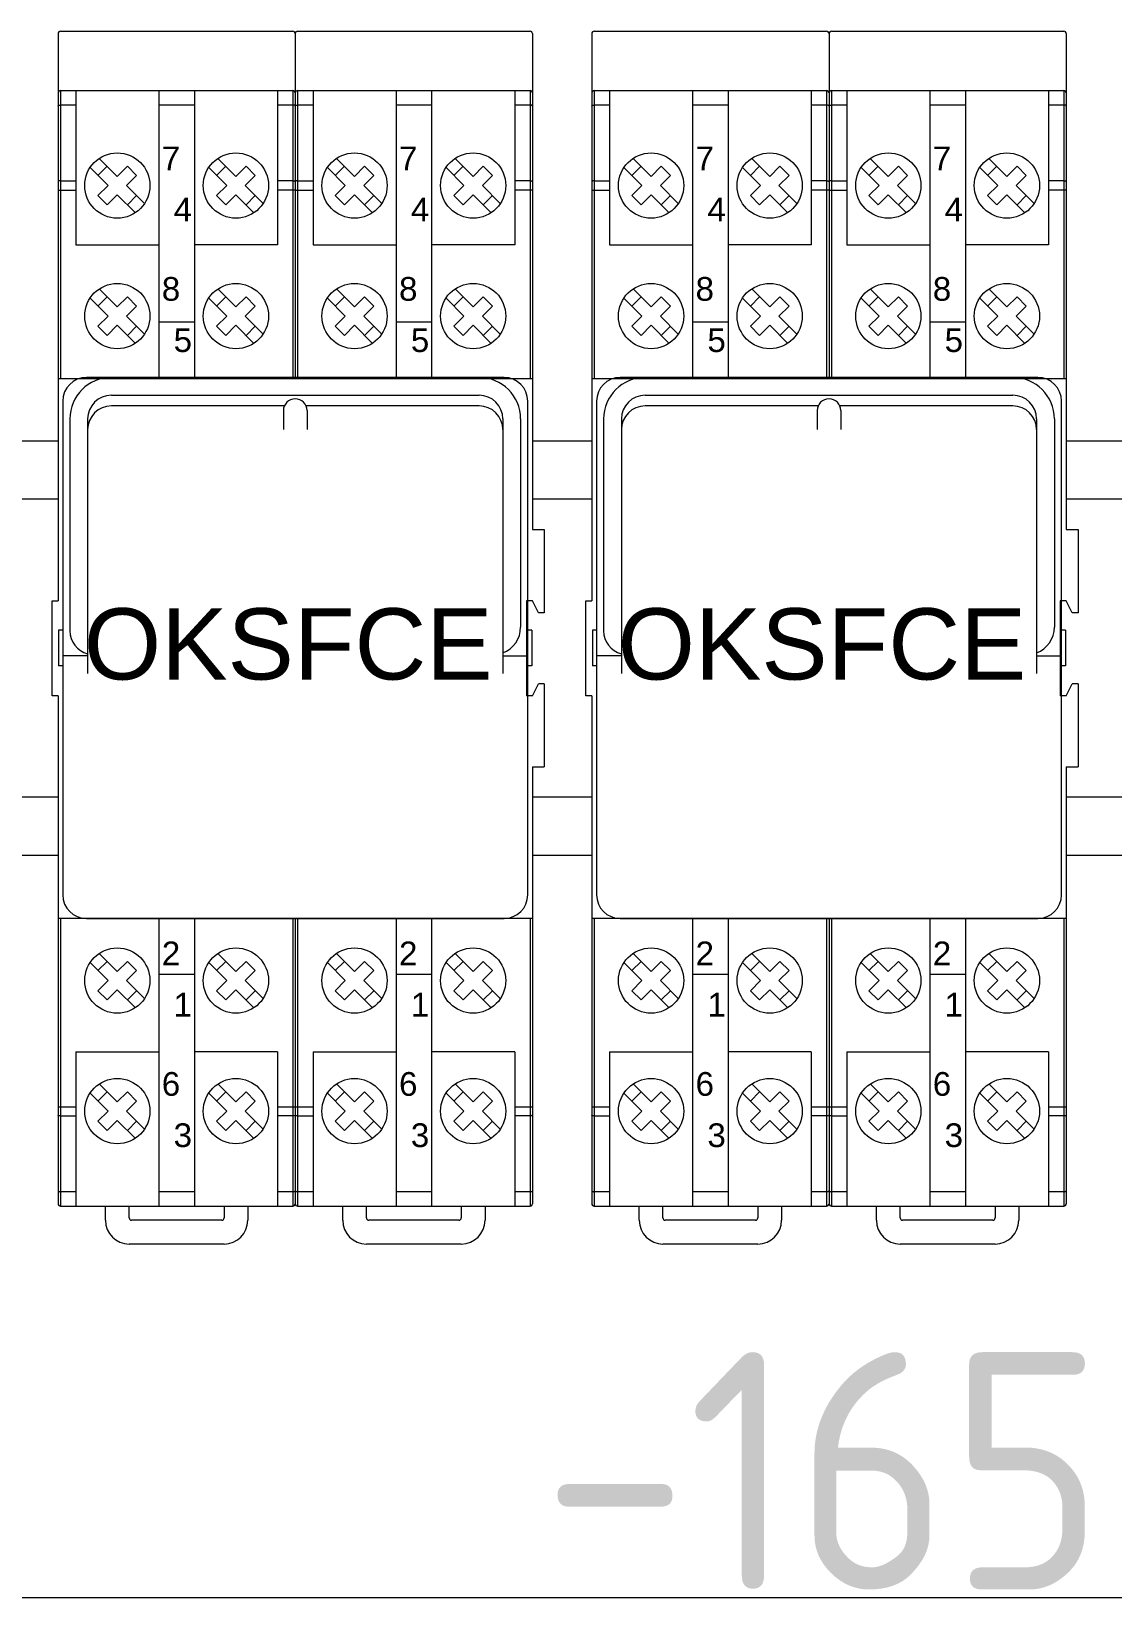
# Model space of a CAD drawing. Header units: millimetres. Extents: x 1359 to 3577, y 1336 to 3557.
# Drawn here: x 2610.3 to 2701.5, y 1679.6 to 1811.6 of the extents above; entities that cross this region are included whole.
import ezdxf
from ezdxf.enums import TextEntityAlignment as Align

# ---------------------------------------------------------------- set-up
doc = ezdxf.new("R2010")
doc.units = ezdxf.units.MM
doc.set_wipeout_variables(frame=1)
doc.layers.add('000-PI-Oprema', color=30, linetype='Continuous', lineweight=5)
doc.layers.add('002-PI-Kabelska kanalica', color=150, linetype='Continuous')
doc.styles.add('PI0', font='isocpeur.ttf', dxfattribs={"width": 0.9})
doc.styles.get("Standard").update_dxf_attribs({"font": 'arial.ttf'})

msp = doc.modelspace()

# ---------------------------------------------------------------- linework, layer by layer
at = {"layer": '000-PI-Oprema', "color": 0, "linetype": 'ByBlock', "lineweight": 0}
for p, q in [((2612.74, 1811.56), (2632.34, 1811.56)), ((2632.74, 1811.56), (2652.34, 1811.56)), ((2657.74, 1811.56), (2677.34, 1811.56)), ((2677.74, 1811.56), (2697.34, 1811.56)), ((2612.74, 1806.56), (2632.34, 1806.56)), ((2614.04, 1806.56), (2614.04, 1793.56)), ((2631.04, 1806.56), (2631.04, 1793.56)), ((2632.74, 1806.56), (2652.34, 1806.56)), ((2634.04, 1806.56), (2634.04, 1793.56)), ((2651.04, 1806.56), (2651.04, 1793.56)), ((2657.74, 1806.56), (2677.34, 1806.56)), ((2659.04, 1806.56), (2659.04, 1793.56)), ((2676.04, 1806.56), (2676.04, 1793.56)), ((2677.74, 1806.56), (2697.34, 1806.56)), ((2679.04, 1806.56), (2679.04, 1793.56)), ((2696.04, 1806.56), (2696.04, 1793.56)), ((2614.04, 1805.34), (2612.74, 1805.34)), ((2624.04, 1805.34), (2621.04, 1805.34)), ((2632.34, 1805.34), (2631.04, 1805.34)), ((2634.04, 1805.34), (2632.74, 1805.34)), ((2644.04, 1805.34), (2641.04, 1805.34)), ((2652.34, 1805.34), (2651.04, 1805.34)), ((2659.04, 1805.34), (2657.74, 1805.34)), ((2669.04, 1805.34), (2666.04, 1805.34)), ((2677.34, 1805.34), (2676.04, 1805.34)), ((2679.04, 1805.34), (2677.74, 1805.34)), ((2689.04, 1805.34), (2686.04, 1805.34)), ((2697.34, 1805.34), (2696.04, 1805.34)), ((2616.02, 1800.85), (2617.54, 1799.33)), ((2626.02, 1800.85), (2627.54, 1799.33)), ((2636.02, 1800.85), (2637.54, 1799.33)), ((2646.02, 1800.85), (2647.54, 1799.33)), ((2661.02, 1800.85), (2662.54, 1799.33)), ((2671.02, 1800.85), (2672.54, 1799.33)), ((2681.02, 1800.85), (2682.54, 1799.33)), ((2691.02, 1800.85), (2692.54, 1799.33)), ((2615.25, 1800.07), (2616.76, 1798.56)), ((2615.91, 1799.4), (2616.69, 1800.18)), ((2617.54, 1799.33), (2618.39, 1800.18)), ((2618.32, 1798.56), (2619.17, 1799.4)), ((2618.39, 1800.18), (2619.17, 1799.4)), ((2625.25, 1800.07), (2626.76, 1798.56)), ((2625.91, 1799.4), (2626.69, 1800.18)), ((2627.54, 1799.33), (2628.39, 1800.18)), ((2628.32, 1798.56), (2629.17, 1799.4)), ((2628.39, 1800.18), (2629.17, 1799.4)), ((2635.25, 1800.07), (2636.76, 1798.56)), ((2635.91, 1799.4), (2636.69, 1800.18)), ((2637.54, 1799.33), (2638.39, 1800.18)), ((2638.32, 1798.56), (2639.17, 1799.4)), ((2638.39, 1800.18), (2639.17, 1799.4)), ((2645.25, 1800.07), (2646.76, 1798.56)), ((2645.91, 1799.4), (2646.69, 1800.18)), ((2647.54, 1799.33), (2648.39, 1800.18)), ((2648.32, 1798.56), (2649.17, 1799.4)), ((2648.39, 1800.18), (2649.17, 1799.4)), ((2660.25, 1800.07), (2661.76, 1798.56)), ((2660.91, 1799.4), (2661.69, 1800.18)), ((2662.54, 1799.33), (2663.39, 1800.18)), ((2663.32, 1798.56), (2664.17, 1799.4)), ((2663.39, 1800.18), (2664.17, 1799.4)), ((2670.25, 1800.07), (2671.76, 1798.56)), ((2670.91, 1799.4), (2671.69, 1800.18)), ((2672.54, 1799.33), (2673.39, 1800.18)), ((2673.32, 1798.56), (2674.17, 1799.4)), ((2673.39, 1800.18), (2674.17, 1799.4)), ((2680.25, 1800.07), (2681.76, 1798.56)), ((2680.91, 1799.4), (2681.69, 1800.18)), ((2682.54, 1799.33), (2683.39, 1800.18)), ((2683.32, 1798.56), (2684.17, 1799.4)), ((2683.39, 1800.18), (2684.17, 1799.4)), ((2690.25, 1800.07), (2691.76, 1798.56)), ((2690.91, 1799.4), (2691.69, 1800.18)), ((2692.54, 1799.33), (2693.39, 1800.18)), ((2693.32, 1798.56), (2694.17, 1799.4)), ((2693.39, 1800.18), (2694.17, 1799.4)), ((2612.54, 1798.18), (2614.04, 1798.18)), ((2612.74, 1798.96), (2614.04, 1798.96)), ((2615.91, 1797.71), (2616.76, 1798.56)), ((2618.32, 1798.56), (2619.83, 1797.04)), ((2625.91, 1797.71), (2626.76, 1798.56)), ((2628.32, 1798.56), (2629.83, 1797.04)), ((2632.34, 1798.96), (2631.04, 1798.96)), ((2632.54, 1798.18), (2631.04, 1798.18)), ((2632.54, 1798.18), (2634.04, 1798.18)), ((2632.74, 1798.96), (2634.04, 1798.96)), ((2635.91, 1797.71), (2636.76, 1798.56)), ((2638.32, 1798.56), (2639.83, 1797.04)), ((2645.91, 1797.71), (2646.76, 1798.56)), ((2648.32, 1798.56), (2649.83, 1797.04)), ((2652.34, 1798.96), (2651.04, 1798.96)), ((2652.54, 1798.18), (2651.04, 1798.18)), ((2657.54, 1798.18), (2659.04, 1798.18)), ((2657.74, 1798.96), (2659.04, 1798.96)), ((2660.91, 1797.71), (2661.76, 1798.56)), ((2663.32, 1798.56), (2664.83, 1797.04)), ((2670.91, 1797.71), (2671.76, 1798.56)), ((2673.32, 1798.56), (2674.83, 1797.04)), ((2677.34, 1798.96), (2676.04, 1798.96)), ((2677.54, 1798.18), (2676.04, 1798.18)), ((2677.54, 1798.18), (2679.04, 1798.18)), ((2677.74, 1798.96), (2679.04, 1798.96)), ((2680.91, 1797.71), (2681.76, 1798.56)), ((2683.32, 1798.56), (2684.83, 1797.04)), ((2690.91, 1797.71), (2691.76, 1798.56)), ((2693.32, 1798.56), (2694.83, 1797.04)), ((2697.34, 1798.96), (2696.04, 1798.96)), ((2697.54, 1798.18), (2696.04, 1798.18)), ((2615.91, 1797.71), (2616.69, 1796.93)), ((2616.69, 1796.93), (2617.54, 1797.78)), ((2617.54, 1797.78), (2619.06, 1796.26)), ((2618.39, 1796.93), (2619.17, 1797.71)), ((2625.91, 1797.71), (2626.69, 1796.93)), ((2626.69, 1796.93), (2627.54, 1797.78)), ((2627.54, 1797.78), (2629.06, 1796.26)), ((2628.39, 1796.93), (2629.17, 1797.71)), ((2635.91, 1797.71), (2636.69, 1796.93)), ((2636.69, 1796.93), (2637.54, 1797.78)), ((2637.54, 1797.78), (2639.06, 1796.26)), ((2638.39, 1796.93), (2639.17, 1797.71)), ((2645.91, 1797.71), (2646.69, 1796.93)), ((2646.69, 1796.93), (2647.54, 1797.78)), ((2647.54, 1797.78), (2649.06, 1796.26)), ((2648.39, 1796.93), (2649.17, 1797.71)), ((2660.91, 1797.71), (2661.69, 1796.93)), ((2661.69, 1796.93), (2662.54, 1797.78)), ((2662.54, 1797.78), (2664.06, 1796.26)), ((2663.39, 1796.93), (2664.17, 1797.71)), ((2670.91, 1797.71), (2671.69, 1796.93)), ((2671.69, 1796.93), (2672.54, 1797.78)), ((2672.54, 1797.78), (2674.06, 1796.26)), ((2673.39, 1796.93), (2674.17, 1797.71)), ((2680.91, 1797.71), (2681.69, 1796.93)), ((2681.69, 1796.93), (2682.54, 1797.78)), ((2682.54, 1797.78), (2684.06, 1796.26)), ((2683.39, 1796.93), (2684.17, 1797.71)), ((2690.91, 1797.71), (2691.69, 1796.93)), ((2691.69, 1796.93), (2692.54, 1797.78)), ((2692.54, 1797.78), (2694.06, 1796.26)), ((2693.39, 1796.93), (2694.17, 1797.71)), ((2614.04, 1793.56), (2621.04, 1793.56)), ((2631.04, 1793.56), (2624.04, 1793.56)), ((2634.04, 1793.56), (2641.04, 1793.56)), ((2651.04, 1793.56), (2644.04, 1793.56)), ((2659.04, 1793.56), (2666.04, 1793.56)), ((2676.04, 1793.56), (2669.04, 1793.56)), ((2679.04, 1793.56), (2686.04, 1793.56)), ((2696.04, 1793.56), (2689.04, 1793.56)), ((2615.25, 1789.07), (2616.76, 1787.56)), ((2615.91, 1788.4), (2616.69, 1789.18)), ((2616.02, 1789.85), (2617.54, 1788.33)), ((2617.54, 1788.33), (2618.39, 1789.18)), ((2618.39, 1789.18), (2619.17, 1788.4)), ((2625.25, 1789.07), (2626.76, 1787.56)), ((2625.91, 1788.4), (2626.69, 1789.18)), ((2626.02, 1789.85), (2627.54, 1788.33)), ((2627.54, 1788.33), (2628.39, 1789.18)), ((2628.39, 1789.18), (2629.17, 1788.4)), ((2635.25, 1789.07), (2636.76, 1787.56)), ((2635.91, 1788.4), (2636.69, 1789.18)), ((2636.02, 1789.85), (2637.54, 1788.33)), ((2637.54, 1788.33), (2638.39, 1789.18)), ((2638.39, 1789.18), (2639.17, 1788.4)), ((2645.25, 1789.07), (2646.76, 1787.56)), ((2645.91, 1788.4), (2646.69, 1789.18)), ((2646.02, 1789.85), (2647.54, 1788.33)), ((2647.54, 1788.33), (2648.39, 1789.18)), ((2648.39, 1789.18), (2649.17, 1788.4)), ((2660.25, 1789.07), (2661.76, 1787.56)), ((2660.91, 1788.4), (2661.69, 1789.18)), ((2661.02, 1789.85), (2662.54, 1788.33)), ((2662.54, 1788.33), (2663.39, 1789.18)), ((2663.39, 1789.18), (2664.17, 1788.4)), ((2670.25, 1789.07), (2671.76, 1787.56)), ((2670.91, 1788.4), (2671.69, 1789.18)), ((2671.02, 1789.85), (2672.54, 1788.33)), ((2672.54, 1788.33), (2673.39, 1789.18)), ((2673.39, 1789.18), (2674.17, 1788.4)), ((2680.25, 1789.07), (2681.76, 1787.56)), ((2680.91, 1788.4), (2681.69, 1789.18)), ((2681.02, 1789.85), (2682.54, 1788.33)), ((2682.54, 1788.33), (2683.39, 1789.18)), ((2683.39, 1789.18), (2684.17, 1788.4)), ((2690.25, 1789.07), (2691.76, 1787.56)), ((2690.91, 1788.4), (2691.69, 1789.18)), ((2691.02, 1789.85), (2692.54, 1788.33)), ((2692.54, 1788.33), (2693.39, 1789.18)), ((2693.39, 1789.18), (2694.17, 1788.4)), ((2615.91, 1786.71), (2616.76, 1787.56)), ((2618.32, 1787.56), (2619.17, 1788.4)), ((2618.32, 1787.56), (2619.83, 1786.04)), ((2625.91, 1786.71), (2626.76, 1787.56)), ((2628.32, 1787.56), (2629.17, 1788.4)), ((2628.32, 1787.56), (2629.83, 1786.04)), ((2635.91, 1786.71), (2636.76, 1787.56)), ((2638.32, 1787.56), (2639.17, 1788.4)), ((2638.32, 1787.56), (2639.83, 1786.04)), ((2645.91, 1786.71), (2646.76, 1787.56)), ((2648.32, 1787.56), (2649.17, 1788.4)), ((2648.32, 1787.56), (2649.83, 1786.04)), ((2660.91, 1786.71), (2661.76, 1787.56)), ((2663.32, 1787.56), (2664.17, 1788.4)), ((2663.32, 1787.56), (2664.83, 1786.04)), ((2670.91, 1786.71), (2671.76, 1787.56)), ((2673.32, 1787.56), (2674.17, 1788.4)), ((2673.32, 1787.56), (2674.83, 1786.04)), ((2680.91, 1786.71), (2681.76, 1787.56)), ((2683.32, 1787.56), (2684.17, 1788.4)), ((2683.32, 1787.56), (2684.83, 1786.04)), ((2690.91, 1786.71), (2691.76, 1787.56)), ((2693.32, 1787.56), (2694.17, 1788.4)), ((2693.32, 1787.56), (2694.83, 1786.04)), ((2615.91, 1786.71), (2616.69, 1785.93)), ((2616.69, 1785.93), (2617.54, 1786.78)), ((2617.54, 1786.78), (2619.06, 1785.26)), ((2618.39, 1785.93), (2619.17, 1786.71)), ((2624.04, 1787.04), (2621.04, 1787.04)), ((2625.91, 1786.71), (2626.69, 1785.93)), ((2626.69, 1785.93), (2627.54, 1786.78)), ((2627.54, 1786.78), (2629.06, 1785.26)), ((2628.39, 1785.93), (2629.17, 1786.71)), ((2635.91, 1786.71), (2636.69, 1785.93)), ((2636.69, 1785.93), (2637.54, 1786.78)), ((2637.54, 1786.78), (2639.06, 1785.26)), ((2638.39, 1785.93), (2639.17, 1786.71)), ((2644.04, 1787.04), (2641.04, 1787.04)), ((2645.91, 1786.71), (2646.69, 1785.93)), ((2646.69, 1785.93), (2647.54, 1786.78)), ((2647.54, 1786.78), (2649.06, 1785.26)), ((2648.39, 1785.93), (2649.17, 1786.71)), ((2660.91, 1786.71), (2661.69, 1785.93)), ((2661.69, 1785.93), (2662.54, 1786.78)), ((2662.54, 1786.78), (2664.06, 1785.26)), ((2663.39, 1785.93), (2664.17, 1786.71)), ((2669.04, 1787.04), (2666.04, 1787.04)), ((2670.91, 1786.71), (2671.69, 1785.93)), ((2671.69, 1785.93), (2672.54, 1786.78)), ((2672.54, 1786.78), (2674.06, 1785.26)), ((2673.39, 1785.93), (2674.17, 1786.71)), ((2680.91, 1786.71), (2681.69, 1785.93)), ((2681.69, 1785.93), (2682.54, 1786.78)), ((2682.54, 1786.78), (2684.06, 1785.26)), ((2683.39, 1785.93), (2684.17, 1786.71)), ((2689.04, 1787.04), (2686.04, 1787.04)), ((2690.91, 1786.71), (2691.69, 1785.93)), ((2691.69, 1785.93), (2692.54, 1786.78)), ((2692.54, 1786.78), (2694.06, 1785.26)), ((2693.39, 1785.93), (2694.17, 1786.71)), ((2653.54, 1769.56), (2653.54, 1762.56)), ((2698.54, 1769.56), (2698.54, 1762.56)), ((2653.54, 1756.56), (2653.54, 1749.56)), ((2698.54, 1756.56), (2698.54, 1749.56)), ((2615.91, 1732.4), (2616.69, 1733.18)), ((2616.02, 1733.85), (2617.54, 1732.33)), ((2617.54, 1732.33), (2618.39, 1733.18)), ((2618.39, 1733.18), (2619.17, 1732.4)), ((2625.91, 1732.4), (2626.69, 1733.18)), ((2626.02, 1733.85), (2627.54, 1732.33)), ((2627.54, 1732.33), (2628.39, 1733.18)), ((2628.39, 1733.18), (2629.17, 1732.4)), ((2635.91, 1732.4), (2636.69, 1733.18)), ((2636.02, 1733.85), (2637.54, 1732.33)), ((2637.54, 1732.33), (2638.39, 1733.18)), ((2638.39, 1733.18), (2639.17, 1732.4)), ((2645.91, 1732.4), (2646.69, 1733.18)), ((2646.02, 1733.85), (2647.54, 1732.33)), ((2647.54, 1732.33), (2648.39, 1733.18)), ((2648.39, 1733.18), (2649.17, 1732.4)), ((2660.91, 1732.4), (2661.69, 1733.18)), ((2661.02, 1733.85), (2662.54, 1732.33)), ((2662.54, 1732.33), (2663.39, 1733.18)), ((2663.39, 1733.18), (2664.17, 1732.4)), ((2670.91, 1732.4), (2671.69, 1733.18)), ((2671.02, 1733.85), (2672.54, 1732.33)), ((2672.54, 1732.33), (2673.39, 1733.18)), ((2673.39, 1733.18), (2674.17, 1732.4)), ((2680.91, 1732.4), (2681.69, 1733.18)), ((2681.02, 1733.85), (2682.54, 1732.33)), ((2682.54, 1732.33), (2683.39, 1733.18)), ((2683.39, 1733.18), (2684.17, 1732.4)), ((2690.91, 1732.4), (2691.69, 1733.18)), ((2691.02, 1733.85), (2692.54, 1732.33)), ((2692.54, 1732.33), (2693.39, 1733.18)), ((2693.39, 1733.18), (2694.17, 1732.4)), ((2615.25, 1733.07), (2616.76, 1731.56)), ((2618.32, 1731.56), (2619.17, 1732.4)), ((2624.04, 1732.07), (2621.04, 1732.07)), ((2625.25, 1733.07), (2626.76, 1731.56)), ((2628.32, 1731.56), (2629.17, 1732.4)), ((2635.25, 1733.07), (2636.76, 1731.56)), ((2638.32, 1731.56), (2639.17, 1732.4)), ((2644.04, 1732.07), (2641.04, 1732.07)), ((2645.25, 1733.07), (2646.76, 1731.56)), ((2648.32, 1731.56), (2649.17, 1732.4)), ((2660.25, 1733.07), (2661.76, 1731.56)), ((2663.32, 1731.56), (2664.17, 1732.4)), ((2669.04, 1732.07), (2666.04, 1732.07)), ((2670.25, 1733.07), (2671.76, 1731.56)), ((2673.32, 1731.56), (2674.17, 1732.4)), ((2680.25, 1733.07), (2681.76, 1731.56)), ((2683.32, 1731.56), (2684.17, 1732.4)), ((2689.04, 1732.07), (2686.04, 1732.07)), ((2690.25, 1733.07), (2691.76, 1731.56)), ((2693.32, 1731.56), (2694.17, 1732.4)), ((2615.91, 1730.71), (2616.76, 1731.56)), ((2615.91, 1730.71), (2616.69, 1729.93)), ((2616.69, 1729.93), (2617.54, 1730.78)), ((2617.54, 1730.78), (2619.06, 1729.26)), ((2618.32, 1731.56), (2619.83, 1730.04)), ((2618.39, 1729.93), (2619.17, 1730.71)), ((2625.91, 1730.71), (2626.76, 1731.56)), ((2625.91, 1730.71), (2626.69, 1729.93)), ((2626.69, 1729.93), (2627.54, 1730.78)), ((2627.54, 1730.78), (2629.06, 1729.26)), ((2628.32, 1731.56), (2629.83, 1730.04)), ((2628.39, 1729.93), (2629.17, 1730.71)), ((2635.91, 1730.71), (2636.76, 1731.56)), ((2635.91, 1730.71), (2636.69, 1729.93)), ((2636.69, 1729.93), (2637.54, 1730.78)), ((2637.54, 1730.78), (2639.06, 1729.26)), ((2638.32, 1731.56), (2639.83, 1730.04)), ((2638.39, 1729.93), (2639.17, 1730.71)), ((2645.91, 1730.71), (2646.76, 1731.56)), ((2645.91, 1730.71), (2646.69, 1729.93)), ((2646.69, 1729.93), (2647.54, 1730.78)), ((2647.54, 1730.78), (2649.06, 1729.26)), ((2648.32, 1731.56), (2649.83, 1730.04)), ((2648.39, 1729.93), (2649.17, 1730.71)), ((2660.91, 1730.71), (2661.76, 1731.56)), ((2660.91, 1730.71), (2661.69, 1729.93)), ((2661.69, 1729.93), (2662.54, 1730.78)), ((2662.54, 1730.78), (2664.06, 1729.26)), ((2663.32, 1731.56), (2664.83, 1730.04)), ((2663.39, 1729.93), (2664.17, 1730.71)), ((2670.91, 1730.71), (2671.76, 1731.56)), ((2670.91, 1730.71), (2671.69, 1729.93)), ((2671.69, 1729.93), (2672.54, 1730.78)), ((2672.54, 1730.78), (2674.06, 1729.26)), ((2673.32, 1731.56), (2674.83, 1730.04)), ((2673.39, 1729.93), (2674.17, 1730.71)), ((2680.91, 1730.71), (2681.76, 1731.56)), ((2680.91, 1730.71), (2681.69, 1729.93)), ((2681.69, 1729.93), (2682.54, 1730.78)), ((2682.54, 1730.78), (2684.06, 1729.26)), ((2683.32, 1731.56), (2684.83, 1730.04)), ((2683.39, 1729.93), (2684.17, 1730.71)), ((2690.91, 1730.71), (2691.76, 1731.56)), ((2690.91, 1730.71), (2691.69, 1729.93)), ((2691.69, 1729.93), (2692.54, 1730.78)), ((2692.54, 1730.78), (2694.06, 1729.26)), ((2693.32, 1731.56), (2694.83, 1730.04)), ((2693.39, 1729.93), (2694.17, 1730.71)), ((2614.04, 1725.56), (2614.04, 1712.56)), ((2614.04, 1725.56), (2621.04, 1725.56)), ((2631.04, 1725.56), (2624.04, 1725.56)), ((2631.04, 1725.56), (2631.04, 1712.56)), ((2634.04, 1725.56), (2634.04, 1712.56)), ((2634.04, 1725.56), (2641.04, 1725.56)), ((2651.04, 1725.56), (2644.04, 1725.56)), ((2651.04, 1725.56), (2651.04, 1712.56)), ((2659.04, 1725.56), (2659.04, 1712.56)), ((2659.04, 1725.56), (2666.04, 1725.56)), ((2676.04, 1725.56), (2669.04, 1725.56)), ((2676.04, 1725.56), (2676.04, 1712.56)), ((2679.04, 1725.56), (2679.04, 1712.56)), ((2679.04, 1725.56), (2686.04, 1725.56)), ((2696.04, 1725.56), (2689.04, 1725.56)), ((2696.04, 1725.56), (2696.04, 1712.56)), ((2616.02, 1722.85), (2617.54, 1721.33)), ((2626.02, 1722.85), (2627.54, 1721.33)), ((2636.02, 1722.85), (2637.54, 1721.33)), ((2646.02, 1722.85), (2647.54, 1721.33)), ((2661.02, 1722.85), (2662.54, 1721.33)), ((2671.02, 1722.85), (2672.54, 1721.33)), ((2681.02, 1722.85), (2682.54, 1721.33)), ((2691.02, 1722.85), (2692.54, 1721.33)), ((2615.25, 1722.07), (2616.76, 1720.56)), ((2615.91, 1721.4), (2616.69, 1722.18)), ((2617.54, 1721.33), (2618.39, 1722.18)), ((2618.32, 1720.56), (2619.17, 1721.4)), ((2618.39, 1722.18), (2619.17, 1721.4)), ((2625.25, 1722.07), (2626.76, 1720.56)), ((2625.91, 1721.4), (2626.69, 1722.18)), ((2627.54, 1721.33), (2628.39, 1722.18)), ((2628.32, 1720.56), (2629.17, 1721.4)), ((2628.39, 1722.18), (2629.17, 1721.4)), ((2635.25, 1722.07), (2636.76, 1720.56)), ((2635.91, 1721.4), (2636.69, 1722.18)), ((2637.54, 1721.33), (2638.39, 1722.18)), ((2638.32, 1720.56), (2639.17, 1721.4)), ((2638.39, 1722.18), (2639.17, 1721.4)), ((2645.25, 1722.07), (2646.76, 1720.56)), ((2645.91, 1721.4), (2646.69, 1722.18)), ((2647.54, 1721.33), (2648.39, 1722.18)), ((2648.32, 1720.56), (2649.17, 1721.4)), ((2648.39, 1722.18), (2649.17, 1721.4)), ((2660.25, 1722.07), (2661.76, 1720.56)), ((2660.91, 1721.4), (2661.69, 1722.18)), ((2662.54, 1721.33), (2663.39, 1722.18)), ((2663.32, 1720.56), (2664.17, 1721.4)), ((2663.39, 1722.18), (2664.17, 1721.4)), ((2670.25, 1722.07), (2671.76, 1720.56)), ((2670.91, 1721.4), (2671.69, 1722.18)), ((2672.54, 1721.33), (2673.39, 1722.18)), ((2673.32, 1720.56), (2674.17, 1721.4)), ((2673.39, 1722.18), (2674.17, 1721.4)), ((2680.25, 1722.07), (2681.76, 1720.56)), ((2680.91, 1721.4), (2681.69, 1722.18)), ((2682.54, 1721.33), (2683.39, 1722.18)), ((2683.32, 1720.56), (2684.17, 1721.4)), ((2683.39, 1722.18), (2684.17, 1721.4)), ((2690.25, 1722.07), (2691.76, 1720.56)), ((2690.91, 1721.4), (2691.69, 1722.18)), ((2692.54, 1721.33), (2693.39, 1722.18)), ((2693.32, 1720.56), (2694.17, 1721.4)), ((2693.39, 1722.18), (2694.17, 1721.4)), ((2612.54, 1720.93), (2614.04, 1720.93)), ((2612.74, 1720.15), (2614.04, 1720.15)), ((2615.91, 1719.71), (2616.76, 1720.56)), ((2618.32, 1720.56), (2619.83, 1719.04)), ((2625.91, 1719.71), (2626.76, 1720.56)), ((2628.32, 1720.56), (2629.83, 1719.04)), ((2631.04, 1720.93), (2632.54, 1720.93)), ((2632.34, 1720.15), (2631.04, 1720.15)), ((2632.54, 1720.93), (2634.04, 1720.93)), ((2632.74, 1720.15), (2634.04, 1720.15)), ((2635.91, 1719.71), (2636.76, 1720.56)), ((2638.32, 1720.56), (2639.83, 1719.04)), ((2645.91, 1719.71), (2646.76, 1720.56)), ((2648.32, 1720.56), (2649.83, 1719.04)), ((2651.04, 1720.93), (2652.54, 1720.93)), ((2652.34, 1720.15), (2651.04, 1720.15)), ((2657.54, 1720.93), (2659.04, 1720.93)), ((2657.74, 1720.15), (2659.04, 1720.15)), ((2660.91, 1719.71), (2661.76, 1720.56)), ((2663.32, 1720.56), (2664.83, 1719.04)), ((2670.91, 1719.71), (2671.76, 1720.56)), ((2673.32, 1720.56), (2674.83, 1719.04)), ((2676.04, 1720.93), (2677.54, 1720.93)), ((2677.34, 1720.15), (2676.04, 1720.15)), ((2677.54, 1720.93), (2679.04, 1720.93)), ((2677.74, 1720.15), (2679.04, 1720.15)), ((2680.91, 1719.71), (2681.76, 1720.56)), ((2683.32, 1720.56), (2684.83, 1719.04)), ((2690.91, 1719.71), (2691.76, 1720.56)), ((2693.32, 1720.56), (2694.83, 1719.04)), ((2696.04, 1720.93), (2697.54, 1720.93)), ((2697.34, 1720.15), (2696.04, 1720.15)), ((2615.91, 1719.71), (2616.69, 1718.93)), ((2616.69, 1718.93), (2617.54, 1719.78)), ((2617.54, 1719.78), (2619.06, 1718.26)), ((2618.39, 1718.93), (2619.17, 1719.71)), ((2625.91, 1719.71), (2626.69, 1718.93)), ((2626.69, 1718.93), (2627.54, 1719.78)), ((2627.54, 1719.78), (2629.06, 1718.26)), ((2628.39, 1718.93), (2629.17, 1719.71)), ((2635.91, 1719.71), (2636.69, 1718.93)), ((2636.69, 1718.93), (2637.54, 1719.78)), ((2637.54, 1719.78), (2639.06, 1718.26)), ((2638.39, 1718.93), (2639.17, 1719.71)), ((2645.91, 1719.71), (2646.69, 1718.93)), ((2646.69, 1718.93), (2647.54, 1719.78)), ((2647.54, 1719.78), (2649.06, 1718.26)), ((2648.39, 1718.93), (2649.17, 1719.71)), ((2660.91, 1719.71), (2661.69, 1718.93)), ((2661.69, 1718.93), (2662.54, 1719.78)), ((2662.54, 1719.78), (2664.06, 1718.26)), ((2663.39, 1718.93), (2664.17, 1719.71)), ((2670.91, 1719.71), (2671.69, 1718.93)), ((2671.69, 1718.93), (2672.54, 1719.78)), ((2672.54, 1719.78), (2674.06, 1718.26)), ((2673.39, 1718.93), (2674.17, 1719.71)), ((2680.91, 1719.71), (2681.69, 1718.93)), ((2681.69, 1718.93), (2682.54, 1719.78)), ((2682.54, 1719.78), (2684.06, 1718.26)), ((2683.39, 1718.93), (2684.17, 1719.71)), ((2690.91, 1719.71), (2691.69, 1718.93)), ((2691.69, 1718.93), (2692.54, 1719.78)), ((2692.54, 1719.78), (2694.06, 1718.26)), ((2693.39, 1718.93), (2694.17, 1719.71)), ((2614.04, 1713.77), (2612.74, 1713.77)), ((2624.04, 1713.77), (2621.04, 1713.77)), ((2632.34, 1713.77), (2631.04, 1713.77)), ((2634.04, 1713.77), (2632.74, 1713.77)), ((2644.04, 1713.77), (2641.04, 1713.77)), ((2652.34, 1713.77), (2651.04, 1713.77)), ((2659.04, 1713.77), (2657.74, 1713.77)), ((2669.04, 1713.77), (2666.04, 1713.77)), ((2677.34, 1713.77), (2676.04, 1713.77)), ((2679.04, 1713.77), (2677.74, 1713.77)), ((2689.04, 1713.77), (2686.04, 1713.77)), ((2697.34, 1713.77), (2696.04, 1713.77)), ((2612.74, 1712.56), (2632.34, 1712.56)), ((2616.54, 1711.36), (2616.54, 1712.56)), ((2618.54, 1711.56), (2618.54, 1712.56)), ((2618.54, 1711.56), (2618.54, 1712.56)), ((2626.54, 1712.56), (2626.54, 1711.56)), ((2626.54, 1712.56), (2626.54, 1711.56)), ((2628.54, 1712.56), (2628.54, 1711.36)), ((2632.74, 1712.56), (2652.34, 1712.56)), ((2636.54, 1711.36), (2636.54, 1712.56)), ((2638.54, 1711.56), (2638.54, 1712.56)), ((2646.54, 1712.56), (2646.54, 1711.56)), ((2648.54, 1712.56), (2648.54, 1711.36)), ((2657.74, 1712.56), (2677.34, 1712.56)), ((2661.54, 1711.36), (2661.54, 1712.56)), ((2663.54, 1711.56), (2663.54, 1712.56)), ((2663.54, 1711.56), (2663.54, 1712.56)), ((2671.54, 1712.56), (2671.54, 1711.56)), ((2671.54, 1712.56), (2671.54, 1711.56)), ((2673.54, 1712.56), (2673.54, 1711.36)), ((2677.74, 1712.56), (2697.34, 1712.56)), ((2681.54, 1711.36), (2681.54, 1712.56)), ((2683.54, 1711.56), (2683.54, 1712.56)), ((2691.54, 1712.56), (2691.54, 1711.56)), ((2693.54, 1712.56), (2693.54, 1711.36)), ((2626.34, 1711.36), (2618.74, 1711.36)), ((2626.34, 1711.36), (2618.74, 1711.36)), ((2646.34, 1711.36), (2638.74, 1711.36)), ((2671.34, 1711.36), (2663.74, 1711.36)), ((2671.34, 1711.36), (2663.74, 1711.36)), ((2691.34, 1711.36), (2683.74, 1711.36)), ((2626.54, 1709.36), (2618.54, 1709.36)), ((2646.54, 1709.36), (2638.54, 1709.36)), ((2671.54, 1709.36), (2663.54, 1709.36)), ((2691.54, 1709.36), (2683.54, 1709.36))]:
    msp.add_line(p, q, dxfattribs=at)
for points in [[(2612.54, 1805.26), (2612.54, 1805.27), (2612.55, 1805.28), (2612.55, 1805.29), (2612.57, 1805.3), (2612.58, 1805.31), (2612.6, 1805.32), (2612.62, 1805.32), (2612.64, 1805.33), (2612.66, 1805.34), (2612.69, 1805.34), (2612.71, 1805.34), (2612.74, 1805.34)], [(2632.54, 1805.26), (2632.54, 1805.27), (2632.53, 1805.28), (2632.52, 1805.29), (2632.51, 1805.3), (2632.5, 1805.31), (2632.48, 1805.32), (2632.46, 1805.32), (2632.44, 1805.33), (2632.42, 1805.34), (2632.39, 1805.34), (2632.37, 1805.34), (2632.34, 1805.34)], [(2632.54, 1805.26), (2632.54, 1805.27), (2632.55, 1805.28), (2632.55, 1805.29), (2632.57, 1805.3), (2632.58, 1805.31), (2632.6, 1805.32), (2632.62, 1805.32), (2632.64, 1805.33), (2632.66, 1805.34), (2632.69, 1805.34), (2632.71, 1805.34), (2632.74, 1805.34)], [(2652.54, 1805.26), (2652.54, 1805.27), (2652.53, 1805.28), (2652.52, 1805.29), (2652.51, 1805.3), (2652.5, 1805.31), (2652.48, 1805.32), (2652.46, 1805.32), (2652.44, 1805.33), (2652.42, 1805.34), (2652.39, 1805.34), (2652.37, 1805.34), (2652.34, 1805.34)], [(2657.54, 1805.26), (2657.54, 1805.27), (2657.55, 1805.28), (2657.55, 1805.29), (2657.57, 1805.3), (2657.58, 1805.31), (2657.6, 1805.32), (2657.62, 1805.32), (2657.64, 1805.33), (2657.66, 1805.34), (2657.69, 1805.34), (2657.71, 1805.34), (2657.74, 1805.34)], [(2677.54, 1805.26), (2677.54, 1805.27), (2677.53, 1805.28), (2677.52, 1805.29), (2677.51, 1805.3), (2677.5, 1805.31), (2677.48, 1805.32), (2677.46, 1805.32), (2677.44, 1805.33), (2677.42, 1805.34), (2677.39, 1805.34), (2677.37, 1805.34), (2677.34, 1805.34)], [(2677.54, 1805.26), (2677.54, 1805.27), (2677.55, 1805.28), (2677.55, 1805.29), (2677.57, 1805.3), (2677.58, 1805.31), (2677.6, 1805.32), (2677.62, 1805.32), (2677.64, 1805.33), (2677.66, 1805.34), (2677.69, 1805.34), (2677.71, 1805.34), (2677.74, 1805.34)], [(2697.54, 1805.26), (2697.54, 1805.27), (2697.53, 1805.28), (2697.52, 1805.29), (2697.51, 1805.3), (2697.5, 1805.31), (2697.48, 1805.32), (2697.46, 1805.32), (2697.44, 1805.33), (2697.42, 1805.34), (2697.39, 1805.34), (2697.37, 1805.34), (2697.34, 1805.34)], [(2612.74, 1798.96), (2612.71, 1798.96), (2612.69, 1798.96), (2612.66, 1798.96), (2612.64, 1798.95), (2612.62, 1798.95), (2612.6, 1798.94), (2612.58, 1798.93), (2612.57, 1798.92), (2612.55, 1798.92), (2612.55, 1798.91), (2612.54, 1798.9), (2612.54, 1798.89)], [(2632.34, 1798.96), (2632.37, 1798.96), (2632.39, 1798.96), (2632.42, 1798.96), (2632.44, 1798.95), (2632.46, 1798.95), (2632.48, 1798.94), (2632.5, 1798.93), (2632.51, 1798.92), (2632.52, 1798.92), (2632.53, 1798.91), (2632.54, 1798.9), (2632.54, 1798.89)], [(2632.74, 1798.96), (2632.71, 1798.96), (2632.69, 1798.96), (2632.66, 1798.96), (2632.64, 1798.95), (2632.62, 1798.95), (2632.6, 1798.94), (2632.58, 1798.93), (2632.57, 1798.92), (2632.55, 1798.92), (2632.55, 1798.91), (2632.54, 1798.9), (2632.54, 1798.89)], [(2652.34, 1798.96), (2652.37, 1798.96), (2652.39, 1798.96), (2652.42, 1798.96), (2652.44, 1798.95), (2652.46, 1798.95), (2652.48, 1798.94), (2652.5, 1798.93), (2652.51, 1798.92), (2652.52, 1798.92), (2652.53, 1798.91), (2652.54, 1798.9), (2652.54, 1798.89)], [(2657.74, 1798.96), (2657.71, 1798.96), (2657.69, 1798.96), (2657.66, 1798.96), (2657.64, 1798.95), (2657.62, 1798.95), (2657.6, 1798.94), (2657.58, 1798.93), (2657.57, 1798.92), (2657.55, 1798.92), (2657.55, 1798.91), (2657.54, 1798.9), (2657.54, 1798.89)], [(2677.34, 1798.96), (2677.37, 1798.96), (2677.39, 1798.96), (2677.42, 1798.96), (2677.44, 1798.95), (2677.46, 1798.95), (2677.48, 1798.94), (2677.5, 1798.93), (2677.51, 1798.92), (2677.52, 1798.92), (2677.53, 1798.91), (2677.54, 1798.9), (2677.54, 1798.89)], [(2677.74, 1798.96), (2677.71, 1798.96), (2677.69, 1798.96), (2677.66, 1798.96), (2677.64, 1798.95), (2677.62, 1798.95), (2677.6, 1798.94), (2677.58, 1798.93), (2677.57, 1798.92), (2677.55, 1798.92), (2677.55, 1798.91), (2677.54, 1798.9), (2677.54, 1798.89)], [(2697.34, 1798.96), (2697.37, 1798.96), (2697.39, 1798.96), (2697.42, 1798.96), (2697.44, 1798.95), (2697.46, 1798.95), (2697.48, 1798.94), (2697.5, 1798.93), (2697.51, 1798.92), (2697.52, 1798.92), (2697.53, 1798.91), (2697.54, 1798.9), (2697.54, 1798.89)], [(2612.74, 1720.15), (2612.71, 1720.15), (2612.69, 1720.15), (2612.66, 1720.15), (2612.64, 1720.16), (2612.62, 1720.16), (2612.6, 1720.17), (2612.58, 1720.18), (2612.57, 1720.19), (2612.55, 1720.2), (2612.55, 1720.21), (2612.54, 1720.22), (2612.54, 1720.23)], [(2632.54, 1720.23), (2632.54, 1720.22), (2632.53, 1720.21), (2632.52, 1720.2), (2632.51, 1720.19), (2632.5, 1720.18), (2632.48, 1720.17), (2632.46, 1720.16), (2632.44, 1720.16), (2632.42, 1720.15), (2632.39, 1720.15), (2632.37, 1720.15), (2632.34, 1720.15)], [(2632.74, 1720.15), (2632.71, 1720.15), (2632.69, 1720.15), (2632.66, 1720.15), (2632.64, 1720.16), (2632.62, 1720.16), (2632.6, 1720.17), (2632.58, 1720.18), (2632.57, 1720.19), (2632.55, 1720.2), (2632.55, 1720.21), (2632.54, 1720.22), (2632.54, 1720.23)], [(2652.54, 1720.23), (2652.54, 1720.22), (2652.53, 1720.21), (2652.52, 1720.2), (2652.51, 1720.19), (2652.5, 1720.18), (2652.48, 1720.17), (2652.46, 1720.16), (2652.44, 1720.16), (2652.42, 1720.15), (2652.39, 1720.15), (2652.37, 1720.15), (2652.34, 1720.15)], [(2657.74, 1720.15), (2657.71, 1720.15), (2657.69, 1720.15), (2657.66, 1720.15), (2657.64, 1720.16), (2657.62, 1720.16), (2657.6, 1720.17), (2657.58, 1720.18), (2657.57, 1720.19), (2657.55, 1720.2), (2657.55, 1720.21), (2657.54, 1720.22), (2657.54, 1720.23)], [(2677.54, 1720.23), (2677.54, 1720.22), (2677.53, 1720.21), (2677.52, 1720.2), (2677.51, 1720.19), (2677.5, 1720.18), (2677.48, 1720.17), (2677.46, 1720.16), (2677.44, 1720.16), (2677.42, 1720.15), (2677.39, 1720.15), (2677.37, 1720.15), (2677.34, 1720.15)], [(2677.74, 1720.15), (2677.71, 1720.15), (2677.69, 1720.15), (2677.66, 1720.15), (2677.64, 1720.16), (2677.62, 1720.16), (2677.6, 1720.17), (2677.58, 1720.18), (2677.57, 1720.19), (2677.55, 1720.2), (2677.55, 1720.21), (2677.54, 1720.22), (2677.54, 1720.23)], [(2697.54, 1720.23), (2697.54, 1720.22), (2697.53, 1720.21), (2697.52, 1720.2), (2697.51, 1720.19), (2697.5, 1720.18), (2697.48, 1720.17), (2697.46, 1720.16), (2697.44, 1720.16), (2697.42, 1720.15), (2697.39, 1720.15), (2697.37, 1720.15), (2697.34, 1720.15)], [(2612.54, 1713.85), (2612.54, 1713.84), (2612.55, 1713.83), (2612.55, 1713.82), (2612.57, 1713.81), (2612.58, 1713.8), (2612.6, 1713.79), (2612.62, 1713.79), (2612.64, 1713.78), (2612.66, 1713.78), (2612.69, 1713.77), (2612.71, 1713.77), (2612.74, 1713.77)], [(2632.34, 1713.77), (2632.37, 1713.77), (2632.39, 1713.77), (2632.42, 1713.78), (2632.44, 1713.78), (2632.46, 1713.79), (2632.48, 1713.79), (2632.5, 1713.8), (2632.51, 1713.81), (2632.52, 1713.82), (2632.53, 1713.83), (2632.54, 1713.84), (2632.54, 1713.85)], [(2632.54, 1713.85), (2632.54, 1713.84), (2632.55, 1713.83), (2632.55, 1713.82), (2632.57, 1713.81), (2632.58, 1713.8), (2632.6, 1713.79), (2632.62, 1713.79), (2632.64, 1713.78), (2632.66, 1713.78), (2632.69, 1713.77), (2632.71, 1713.77), (2632.74, 1713.77)], [(2652.34, 1713.77), (2652.37, 1713.77), (2652.39, 1713.77), (2652.42, 1713.78), (2652.44, 1713.78), (2652.46, 1713.79), (2652.48, 1713.79), (2652.5, 1713.8), (2652.51, 1713.81), (2652.52, 1713.82), (2652.53, 1713.83), (2652.54, 1713.84), (2652.54, 1713.85)], [(2657.54, 1713.85), (2657.54, 1713.84), (2657.55, 1713.83), (2657.55, 1713.82), (2657.57, 1713.81), (2657.58, 1713.8), (2657.6, 1713.79), (2657.62, 1713.79), (2657.64, 1713.78), (2657.66, 1713.78), (2657.69, 1713.77), (2657.71, 1713.77), (2657.74, 1713.77)], [(2677.34, 1713.77), (2677.37, 1713.77), (2677.39, 1713.77), (2677.42, 1713.78), (2677.44, 1713.78), (2677.46, 1713.79), (2677.48, 1713.79), (2677.5, 1713.8), (2677.51, 1713.81), (2677.52, 1713.82), (2677.53, 1713.83), (2677.54, 1713.84), (2677.54, 1713.85)], [(2677.54, 1713.85), (2677.54, 1713.84), (2677.55, 1713.83), (2677.55, 1713.82), (2677.57, 1713.81), (2677.58, 1713.8), (2677.6, 1713.79), (2677.62, 1713.79), (2677.64, 1713.78), (2677.66, 1713.78), (2677.69, 1713.77), (2677.71, 1713.77), (2677.74, 1713.77)], [(2697.34, 1713.77), (2697.37, 1713.77), (2697.39, 1713.77), (2697.42, 1713.78), (2697.44, 1713.78), (2697.46, 1713.79), (2697.48, 1713.79), (2697.5, 1713.8), (2697.51, 1713.81), (2697.52, 1713.82), (2697.53, 1713.83), (2697.54, 1713.84), (2697.54, 1713.85)]]:
    msp.add_lwpolyline(points, dxfattribs=at)
for centre in [(2617.54, 1798.56), (2627.54, 1798.56), (2637.54, 1798.56), (2647.54, 1798.56), (2662.54, 1798.56), (2672.54, 1798.56), (2682.54, 1798.56), (2692.54, 1798.56), (2617.54, 1787.56), (2627.54, 1787.56), (2637.54, 1787.56), (2647.54, 1787.56), (2662.54, 1787.56), (2672.54, 1787.56), (2682.54, 1787.56), (2692.54, 1787.56), (2617.54, 1731.56), (2627.54, 1731.56), (2637.54, 1731.56), (2647.54, 1731.56), (2662.54, 1731.56), (2672.54, 1731.56), (2682.54, 1731.56), (2692.54, 1731.56), (2617.54, 1720.56), (2627.54, 1720.56), (2637.54, 1720.56), (2647.54, 1720.56), (2662.54, 1720.56), (2672.54, 1720.56), (2682.54, 1720.56), (2692.54, 1720.56)]:
    msp.add_circle(centre, 2.75, dxfattribs=at)
for centre, radius, start, end in [((2612.74, 1811.36), 0.2, 90, 180), ((2632.34, 1811.36), 0.2, 0, 90), ((2632.74, 1811.36), 0.2, 90, 180), ((2652.34, 1811.36), 0.2, 0, 90), ((2657.74, 1811.36), 0.2, 90, 180), ((2677.34, 1811.36), 0.2, 0, 90), ((2677.74, 1811.36), 0.2, 90, 180), ((2697.34, 1811.36), 0.2, 0, 90), ((2612.74, 1806.36), 0.2, 90, 180), ((2632.34, 1806.36), 0.2, 0, 90), ((2632.74, 1806.36), 0.2, 90, 180), ((2652.34, 1806.36), 0.2, 0, 90), ((2657.74, 1806.36), 0.2, 90, 180), ((2677.34, 1806.36), 0.2, 0, 90), ((2677.74, 1806.36), 0.2, 90, 180), ((2697.34, 1806.36), 0.2, 0, 90), ((2612.74, 1712.76), 0.2, 180, 270), ((2632.34, 1712.76), 0.2, 270, 0), ((2632.74, 1712.76), 0.2, 180, 270), ((2652.34, 1712.76), 0.2, 270, 0), ((2657.74, 1712.76), 0.2, 180, 270), ((2677.34, 1712.76), 0.2, 270, 0), ((2677.74, 1712.76), 0.2, 180, 270), ((2697.34, 1712.76), 0.2, 270, 0), ((2618.54, 1711.36), 2, 180, 270), ((2618.74, 1711.56), 0.2, 180, 270), ((2618.74, 1711.56), 0.2, 180, 270), ((2626.34, 1711.56), 0.2, 270, 0), ((2626.34, 1711.56), 0.2, 270, 0), ((2626.54, 1711.36), 2, 270, 0), ((2638.54, 1711.36), 2, 180, 270), ((2638.74, 1711.56), 0.2, 180, 270), ((2646.34, 1711.56), 0.2, 270, 0), ((2646.54, 1711.36), 2, 270, 0), ((2663.54, 1711.36), 2, 180, 270), ((2663.74, 1711.56), 0.2, 180, 270), ((2663.74, 1711.56), 0.2, 180, 270), ((2671.34, 1711.56), 0.2, 270, 0), ((2671.34, 1711.56), 0.2, 270, 0), ((2671.54, 1711.36), 2, 270, 0), ((2683.54, 1711.36), 2, 180, 270), ((2683.74, 1711.56), 0.2, 180, 270), ((2691.34, 1711.56), 0.2, 270, 0), ((2691.54, 1711.36), 2, 270, 0)]:
    msp.add_arc(centre, radius, start, end, dxfattribs=at)
at = {"layer": '002-PI-Kabelska kanalica', "color": 0, "linetype": 'ByBlock', "lineweight": 0}
msp.add_line((1501.07, 1679.56), (3433.07, 1679.56), dxfattribs=at)

# ---------------------------------------------------------------- texts
at = {"layer": '000-PI-Oprema', "color": 0, "linetype": 'ByBlock', "lineweight": 0, "char_height": 1.9995, "width": 2.5471}
for s, insert, attachment_point in [('{\\fArial|b0|i0|c0|p34;7}', (2621.29, 1801.85), 1), ('{\\fArial|b0|i0|c0|p34;7}', (2641.29, 1801.85), 1), ('{\\fArial|b0|i0|c0|p34;7}', (2666.29, 1801.85), 1), ('{\\fArial|b0|i0|c0|p34;7}', (2686.29, 1801.85), 1), ('{\\fArial|b0|i0|c0|p34;4}', (2623.84, 1797.53), 3), ('{\\fArial|b0|i0|c0|p34;4}', (2643.84, 1797.53), 3), ('{\\fArial|b0|i0|c0|p34;4}', (2668.84, 1797.53), 3), ('{\\fArial|b0|i0|c0|p34;4}', (2688.84, 1797.53), 3), ('{\\fArial|b0|i0|c0|p34;8}', (2621.29, 1790.85), 1), ('{\\fArial|b0|i0|c0|p34;8}', (2641.29, 1790.85), 1), ('{\\fArial|b0|i0|c0|p34;8}', (2666.29, 1790.85), 1), ('{\\fArial|b0|i0|c0|p34;8}', (2686.29, 1790.85), 1), ('{\\fArial|b0|i0|c0|p34;5}', (2623.84, 1786.53), 3), ('{\\fArial|b0|i0|c0|p34;5}', (2643.84, 1786.53), 3), ('{\\fArial|b0|i0|c0|p34;5}', (2668.84, 1786.53), 3), ('{\\fArial|b0|i0|c0|p34;5}', (2688.84, 1786.53), 3), ('{\\fArial|b0|i0|c0|p34;2}', (2621.29, 1734.85), 1), ('{\\fArial|b0|i0|c0|p34;2}', (2641.29, 1734.85), 1), ('{\\fArial|b0|i0|c0|p34;2}', (2666.29, 1734.85), 1), ('{\\fArial|b0|i0|c0|p34;2}', (2686.29, 1734.85), 1), ('{\\fArial|b0|i0|c0|p34;1}', (2623.84, 1730.53), 3), ('{\\fArial|b0|i0|c0|p34;1}', (2643.84, 1730.53), 3), ('{\\fArial|b0|i0|c0|p34;1}', (2668.84, 1730.53), 3), ('{\\fArial|b0|i0|c0|p34;1}', (2688.84, 1730.53), 3), ('{\\fArial|b0|i0|c0|p34;6}', (2621.29, 1723.85), 1), ('{\\fArial|b0|i0|c0|p34;6}', (2641.29, 1723.85), 1), ('{\\fArial|b0|i0|c0|p34;6}', (2666.29, 1723.85), 1), ('{\\fArial|b0|i0|c0|p34;6}', (2686.29, 1723.85), 1), ('{\\fArial|b0|i0|c0|p34;3}', (2623.84, 1719.53), 3), ('{\\fArial|b0|i0|c0|p34;3}', (2643.84, 1719.53), 3), ('{\\fArial|b0|i0|c0|p34;3}', (2668.84, 1719.53), 3), ('{\\fArial|b0|i0|c0|p34;3}', (2688.84, 1719.53), 3)]:
    msp.add_mtext(s, dxfattribs=dict(at, insert=insert, attachment_point=attachment_point))
at = {"layer": '002-PI-Kabelska kanalica', "color": 0, "linetype": 'ByBlock', "lineweight": 0, "style": 'PI0', "width": 0.9}
msp.add_text('-165K05...-166K07', height=20, dxfattribs=at).set_placement((2748.77, 1690.28), align=Align.MIDDLE)

# ---------------------------------------------------------------- wipeouts: each hides what was drawn before it
at = {"color": 0, "linetype": 'ByBlock', "lineweight": 0}
for points in [[(2612.54, 1782.31), (2652.54, 1782.31), (2652.54, 1736.81), (2612.54, 1736.81)], [(2657.54, 1782.31), (2697.54, 1782.31), (2697.54, 1736.81), (2657.54, 1736.81)]]:
    msp.add_wipeout(points, dxfattribs=at).dxf.layer = '000-PI-Oprema'

# ---------------------------------------------------------------- next in the draw order: linework, layer by layer
at = {"layer": '000-PI-Oprema', "color": 0, "linetype": 'ByBlock', "lineweight": 0}
for p, q in [((2612.54, 1811.36), (2612.54, 1763.56)), ((2632.54, 1811.36), (2632.54, 1782.31)), ((2652.54, 1811.36), (2652.54, 1769.56)), ((2657.54, 1811.36), (2657.54, 1763.56)), ((2677.54, 1811.36), (2677.54, 1782.31)), ((2697.54, 1811.36), (2697.54, 1769.56)), ((2612.74, 1806.56), (2612.74, 1782.31)), ((2621.04, 1806.56), (2621.04, 1782.31)), ((2624.04, 1806.56), (2624.04, 1782.31)), ((2632.34, 1806.56), (2632.34, 1782.31)), ((2632.74, 1806.56), (2632.74, 1782.31)), ((2641.04, 1806.56), (2641.04, 1782.31)), ((2644.04, 1806.56), (2644.04, 1782.31)), ((2652.34, 1806.56), (2652.34, 1782.31)), ((2657.74, 1806.56), (2657.74, 1782.31)), ((2666.04, 1806.56), (2666.04, 1782.31)), ((2669.04, 1806.56), (2669.04, 1782.31)), ((2677.34, 1806.56), (2677.34, 1782.31)), ((2677.74, 1806.56), (2677.74, 1782.31)), ((2686.04, 1806.56), (2686.04, 1782.31)), ((2689.04, 1806.56), (2689.04, 1782.31)), ((2697.34, 1806.56), (2697.34, 1782.31)), ((2612.54, 1782.31), (2632.54, 1782.31)), ((2650.14, 1782.39), (2614.94, 1782.39)), ((2617.04, 1782.39), (2648.04, 1782.39)), ((2632.54, 1782.31), (2652.54, 1782.31)), ((2657.54, 1782.31), (2677.54, 1782.31)), ((2695.14, 1782.39), (2659.94, 1782.39)), ((2662.04, 1782.39), (2693.04, 1782.39)), ((2677.54, 1782.31), (2697.54, 1782.31)), ((2617.04, 1780.89), (2648.04, 1780.89)), ((2662.04, 1780.89), (2693.04, 1780.89)), ((2612.94, 1780.39), (2612.94, 1738.79)), ((2631.62, 1779.99), (2617.04, 1779.99)), ((2631.54, 1779.59), (2631.54, 1777.99)), ((2648.04, 1779.99), (2633.46, 1779.99)), ((2633.54, 1779.59), (2633.54, 1777.99)), ((2652.14, 1738.79), (2652.14, 1780.39)), ((2657.94, 1780.39), (2657.94, 1738.79)), ((2676.62, 1779.99), (2662.04, 1779.99)), ((2676.54, 1779.59), (2676.54, 1777.99)), ((2693.04, 1779.99), (2678.46, 1779.99)), ((2678.54, 1779.59), (2678.54, 1777.99)), ((2697.14, 1738.79), (2697.14, 1780.39)), ((2613.54, 1778.89), (2613.54, 1761.04)), ((2615.04, 1778.89), (2615.04, 1761.04)), ((2650.04, 1778.89), (2650.04, 1761.34)), ((2651.54, 1778.89), (2651.54, 1761.34)), ((2658.54, 1778.89), (2658.54, 1761.04)), ((2660.04, 1778.89), (2660.04, 1761.04)), ((2695.04, 1778.89), (2695.04, 1761.34)), ((2696.54, 1778.89), (2696.54, 1761.34)), ((2615.04, 1777.99), (2615.04, 1757.44)), ((2650.04, 1777.99), (2650.04, 1757.44)), ((2660.04, 1777.99), (2660.04, 1757.44)), ((2695.04, 1777.99), (2695.04, 1757.44)), ((2652.54, 1769.56), (2653.54, 1769.56)), ((2697.54, 1769.56), (2698.54, 1769.56)), ((2612.04, 1755.56), (2612.04, 1763.56)), ((2612.04, 1763.56), (2612.54, 1763.56)), ((2652.04, 1763.56), (2652.04, 1755.56)), ((2652.54, 1763.56), (2652.04, 1763.56)), ((2653.04, 1762.56), (2652.54, 1763.56)), ((2657.04, 1755.56), (2657.04, 1763.56)), ((2657.04, 1763.56), (2657.54, 1763.56)), ((2697.04, 1763.56), (2697.04, 1755.56)), ((2697.54, 1763.56), (2697.04, 1763.56)), ((2698.04, 1762.56), (2697.54, 1763.56)), ((2653.54, 1762.56), (2653.04, 1762.56)), ((2698.54, 1762.56), (2698.04, 1762.56)), ((2612.59, 1761.09), (2612.59, 1758.09)), ((2612.94, 1761.09), (2612.59, 1761.09)), ((2652.49, 1761.09), (2652.14, 1761.09)), ((2652.49, 1761.09), (2652.49, 1758.09)), ((2657.59, 1761.09), (2657.59, 1758.09)), ((2657.94, 1761.09), (2657.59, 1761.09)), ((2697.49, 1761.09), (2697.14, 1761.09)), ((2697.49, 1761.09), (2697.49, 1758.09)), ((2615.04, 1758.94), (2612.94, 1758.94)), ((2650.04, 1758.94), (2652.14, 1758.94)), ((2660.04, 1758.94), (2657.94, 1758.94)), ((2695.04, 1758.94), (2697.14, 1758.94)), ((2612.94, 1758.09), (2612.59, 1758.09)), ((2652.49, 1758.09), (2652.14, 1758.09)), ((2657.94, 1758.09), (2657.59, 1758.09)), ((2697.49, 1758.09), (2697.14, 1758.09)), ((2652.54, 1755.56), (2653.04, 1756.56)), ((2653.54, 1756.56), (2653.04, 1756.56)), ((2697.54, 1755.56), (2698.04, 1756.56)), ((2698.54, 1756.56), (2698.04, 1756.56)), ((2612.54, 1755.56), (2612.04, 1755.56)), ((2612.54, 1755.56), (2612.54, 1712.76)), ((2652.54, 1755.56), (2652.04, 1755.56)), ((2657.54, 1755.56), (2657.04, 1755.56)), ((2657.54, 1755.56), (2657.54, 1712.76)), ((2697.54, 1755.56), (2697.04, 1755.56)), ((2652.54, 1749.56), (2652.54, 1712.76)), ((2652.54, 1749.56), (2653.54, 1749.56)), ((2697.54, 1749.56), (2697.54, 1712.76)), ((2697.54, 1749.56), (2698.54, 1749.56)), ((2612.54, 1736.81), (2632.54, 1736.81)), ((2612.74, 1736.81), (2612.74, 1712.56)), ((2614.94, 1736.79), (2650.14, 1736.79)), ((2621.04, 1736.81), (2621.04, 1712.56)), ((2624.04, 1736.81), (2624.04, 1712.56)), ((2632.34, 1736.81), (2632.34, 1712.56)), ((2632.54, 1736.81), (2652.54, 1736.81)), ((2632.54, 1736.81), (2632.54, 1712.76)), ((2632.74, 1736.81), (2632.74, 1712.56)), ((2641.04, 1736.81), (2641.04, 1712.56)), ((2644.04, 1736.81), (2644.04, 1712.56)), ((2652.34, 1736.81), (2652.34, 1712.56)), ((2657.54, 1736.81), (2677.54, 1736.81)), ((2657.74, 1736.81), (2657.74, 1712.56)), ((2659.94, 1736.79), (2695.14, 1736.79)), ((2666.04, 1736.81), (2666.04, 1712.56)), ((2669.04, 1736.81), (2669.04, 1712.56)), ((2677.34, 1736.81), (2677.34, 1712.56)), ((2677.54, 1736.81), (2697.54, 1736.81)), ((2677.54, 1736.81), (2677.54, 1712.76)), ((2677.74, 1736.81), (2677.74, 1712.56)), ((2686.04, 1736.81), (2686.04, 1712.56)), ((2689.04, 1736.81), (2689.04, 1712.56)), ((2697.34, 1736.81), (2697.34, 1712.56))]:
    msp.add_line(p, q, dxfattribs=at)
for centre, radius, start, end in [((2614.94, 1780.39), 2, 90, 180), ((2617.04, 1778.89), 3.5, 90, 180), ((2648.04, 1778.89), 3.5, 0, 90), ((2650.14, 1780.39), 2, 0, 90), ((2659.94, 1780.39), 2, 90, 180), ((2662.04, 1778.89), 3.5, 90, 180), ((2693.04, 1778.89), 3.5, 0, 90), ((2695.14, 1780.39), 2, 0, 90), ((2617.04, 1778.89), 2, 90, 180), ((2648.04, 1778.89), 2, 0, 90), ((2662.04, 1778.89), 2, 90, 180), ((2693.04, 1778.89), 2, 0, 90), ((2617.04, 1777.99), 2, 90, 180), ((2632.54, 1779.59), 1, 0, 180), ((2648.04, 1777.99), 2, 0, 90), ((2662.04, 1777.99), 2, 90, 180), ((2677.54, 1779.59), 1, 0, 180), ((2693.04, 1777.99), 2, 0, 90), ((2615.54, 1761.04), 2, 180, 255.5225), ((2649.24, 1761.34), 2.3, 290.3544, 0), ((2660.54, 1761.04), 2, 180, 255.5225), ((2694.24, 1761.34), 2.3, 290.3544, 0), ((2614.94, 1738.79), 2, 180, 270), ((2650.14, 1738.79), 2, 270, 0), ((2659.94, 1738.79), 2, 180, 270), ((2695.14, 1738.79), 2, 270, 0)]:
    msp.add_arc(centre, radius, start, end, dxfattribs=at)
at = {"layer": '002-PI-Kabelska kanalica', "color": 0, "linetype": 'ByBlock', "lineweight": 0, "ltscale": 0.25}
for p, q in [((2607.54, 1777.06), (2612.54, 1777.06)), ((2652.54, 1777.06), (2657.54, 1777.06)), ((2697.54, 1777.06), (2702.54, 1777.06)), ((2607.54, 1772.15), (2612.54, 1772.15)), ((2652.54, 1772.15), (2657.54, 1772.15)), ((2697.54, 1772.15), (2702.54, 1772.15)), ((2607.54, 1747.05), (2612.54, 1747.05)), ((2652.54, 1747.05), (2657.54, 1747.05)), ((2697.54, 1747.05), (2702.54, 1747.05)), ((2607.54, 1742.14), (2612.54, 1742.14)), ((2652.54, 1742.14), (2657.54, 1742.14)), ((2697.54, 1742.14), (2702.54, 1742.14))]:
    msp.add_line(p, q, dxfattribs=at)

# ---------------------------------------------------------------- next in the draw order: texts
at = {"layer": '000-PI-Oprema', "color": 0, "linetype": 'ByBlock', "lineweight": 0, "char_height": 6, "attachment_point": 5}
for insert in [(2631.95, 1759.89), (2676.95, 1759.89)]:
    msp.add_mtext_dynamic_manual_height_columns('{\\fArial|b0|i0|c238|p34;OK}S{\\fArial|b0|i0|c238|p34;FC}E', width=44.995, gutter_width=1, heights=[10], dxfattribs=dict(at, insert=insert))

doc.saveas('drawing.dxf')
